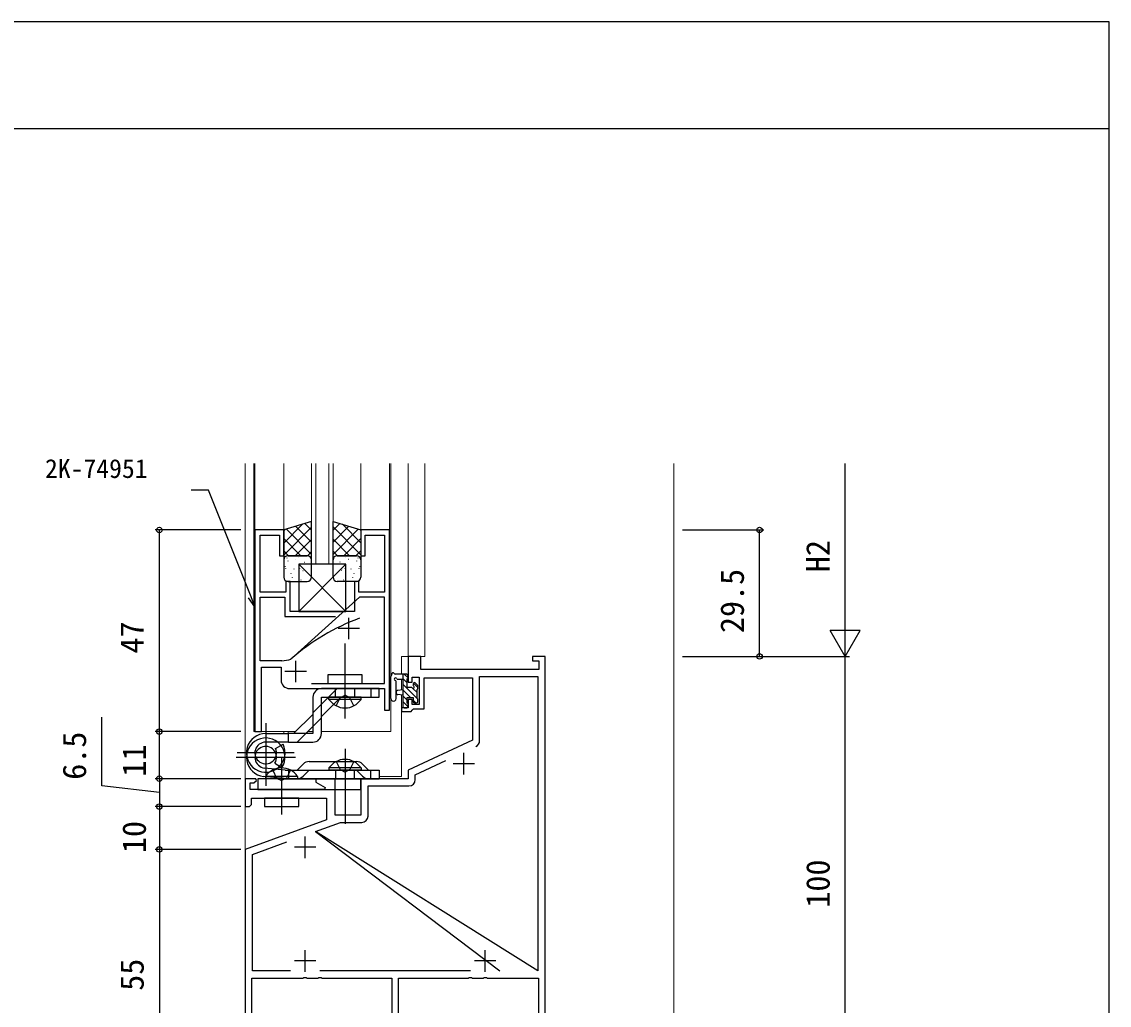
# Model space of a CAD drawing. Units: millimetres, scale not verified. Extents: x -437 to 438, y -681 to 679.
# Drawn here: x 184.6 to 438.3, y 414.4 to 643.7 of the extents above; entities that cross this region are included whole.
import ezdxf
from ezdxf.enums import TextEntityAlignment as Align

# ---------------------------------------------------------------- set-up
doc = ezdxf.new("R2010")
doc.units = ezdxf.units.MM
doc.header["$LTSCALE"] = 4
for name, color, linetype in [('0-2_YKK_11', 7, 'Continuous'), ('0-4_YKK_13', 4, 'Continuous'), ('0-5_YKK_D', 6, 'Continuous'), ('0-6_YKK_ZWAK', 7, 'Continuous')]:
    doc.layers.add(name, color=color, linetype=linetype)
doc.layers.add('0-3_YKK_12', color=2, linetype='Continuous', lineweight=18)
doc.styles.add('ＭＳ ゴシック', font='')
doc.styles.get('ＭＳ ゴシック').set_extended_font_data('MS Gothic')

msp = doc.modelspace()

# ---------------------------------------------------------------- linework, layer by layer
at = {"layer": '0-2_YKK_11'}
for p, q in [((260.933, 499.701), (260.933, 504.701)), ((263.433, 502.201), (258.433, 502.201)), ((248.533, 489.701), (248.533, 494.701)), ((251.033, 492.201), (246.033, 492.201)), ((287.733, 468.196), (287.733, 473.196)), ((290.233, 470.696), (285.233, 470.696)), ((250.733, 448.696), (250.733, 453.696)), ((253.233, 451.196), (248.233, 451.196)), ((250.733, 422.196), (250.733, 427.196)), ((292.733, 422.196), (292.733, 427.196)), ((253.233, 424.696), (248.233, 424.696)), ((295.233, 424.696), (290.233, 424.696)), ((289.334, 422.396), (254.131, 422.396))]:
    msp.add_line(p, q, dxfattribs=at)
for points in [[(239.033, 525.201), (239.033, 478.201), (240.533, 478.201), (240.533, 493.201), (245.133, 493.201), (245.133, 490.201)], [(247.133, 488.201), (269.233, 488.201), (269.233, 483.201), (270.433, 483.201), (270.433, 525.201), (263.733, 525.201), (263.733, 519.201), (264.733, 519.201), (264.733, 524.001), (269.233, 524.001), (269.233, 510.701), (263.233, 510.701), (263.233, 513.201), (262.233, 513.201), (262.233, 506.201), (247.233, 506.201), (247.233, 513.201), (246.233, 513.201), (246.233, 510.701), (240.233, 510.701), (240.233, 524.001), (244.733, 524.001), (244.733, 519.201), (245.733, 519.201), (245.733, 525.201), (239.033, 525.201)], [(245.283, 494.701), (240.233, 494.701), (240.233, 509.501), (246.033, 509.501), (246.033, 505.001), (257.822, 505.001)], [(252.216, 489.401), (269.233, 489.401), (269.233, 509.501), (263.433, 509.501), (247.426, 495.097)], [(306.733, 395.696), (306.733, 495.696), (303.733, 495.696), (303.733, 494.696), (305.233, 494.696), (305.233, 492.696), (277.733, 492.696), (277.733, 495.696), (274.733, 495.696), (274.733, 489.696), (275.733, 489.696), (275.733, 490.896), (277.333, 490.896), (277.333, 484.496), (275.733, 484.496), (275.733, 485.696), (274.733, 485.696), (274.733, 483.696), (273.233, 483.696), (273.233, 482.896), (275.433, 482.896), (275.733, 483.196), (276.033, 483.496), (278.533, 483.496), (278.533, 490.696), (289.733, 490.696), (289.733, 476.191), (274.733, 469.196), (274.733, 467.196), (263.733, 467.196), (263.733, 458.696), (257.733, 458.696), (257.733, 467.196), (253.233, 467.196), (253.233, 466.396), (255.398, 465.146), (255.277, 464.696), (237.933, 464.696), (237.933, 466.196), (238.757, 466.196)], [(291.433, 476.064), (291.433, 490.996), (305.033, 490.996), (305.033, 422.396), (253.185, 454.876), (296.131, 422.396)], [(276.433, 466.996), (276.433, 468.113), (283.538, 471.427)], [(238.757, 466.196), (239.369, 466.809), (239.208, 467.196), (236.733, 467.196), (236.733, 460.696), (237.733, 460.696), (238.233, 461.196), (238.233, 462.696), (255.733, 462.696), (255.733, 457.612), (236.733, 450.696), (236.733, 395.696)], [(265.433, 458.496), (265.433, 465.496), (274.933, 465.496)], [(253.185, 454.876), (259.012, 456.996), (263.933, 456.996)], [(247.334, 422.396), (238.433, 422.396), (238.433, 449.506), (246.489, 452.438)], [(238.333, 395.696), (238.333, 420.696), (250.274, 420.696), (250.458, 420.816), (251.007, 420.816), (251.191, 420.696), (253.774, 420.696), (253.958, 420.816), (254.507, 420.816), (254.691, 420.696), (270.933, 420.696), (270.933, 395.696)], [(272.533, 395.696), (272.533, 420.696), (288.774, 420.696), (288.958, 420.816), (289.507, 420.816), (289.691, 420.696), (292.274, 420.696), (292.458, 420.816), (293.007, 420.816), (293.191, 420.696), (305.133, 420.696), (305.133, 395.696)]]:
    msp.add_lwpolyline(points, dxfattribs=at)
for centre, radius, start, end in [((281.188, 456.506), 51.276, 110.25966, 131.1819), ((245.283, 500.701), 6, 269.99999, 290.92223), ((247.133, 490.201), 2, 180.00001, 269.99999), ((289.933, 476.064), 1.5, 294.99999, 359.99999), ((274.933, 466.996), 1.5, 270.00001, 359.99999), ((263.933, 458.496), 1.5, 270.00001, 359.99999)]:
    msp.add_arc(centre, radius, start, end, dxfattribs=at)
at = {"layer": '0-3_YKK_12'}
for p, q in [((236.733, 288.693), (236.733, 540.696)), ((238.733, 478.201), (238.733, 540.696)), ((239.033, 525.201), (239.033, 540.696)), ((245.733, 540.696), (245.733, 525.001)), ((253.233, 517.201), (253.233, 540.696)), ((256.233, 540.696), (256.233, 517.201)), ((263.733, 540.696), (263.733, 525.001)), ((270.432, 512.901), (270.432, 540.696)), ((270.733, 478.201), (270.733, 540.696)), ((274.733, 540.696), (274.733, 495.696)), ((278.633, 540.696), (278.633, 495.696)), ((336.733, 288.693), (336.733, 540.696)), ((273.233, 495.696), (273.233, 491.596)), ((273.233, 495.696), (278.633, 495.696)), ((273.233, 490.396), (273.233, 487.87)), ((273.233, 486.723), (273.233, 467.696)), ((238.733, 478.201), (248.533, 478.201)), ((245.733, 478.201), (245.733, 477.72)), ((245.733, 478.201), (245.733, 477.72)), ((246.733, 478.201), (246.733, 477.72)), ((251.36, 478.201), (252.536, 478.201)), ((254.536, 478.201), (270.733, 478.201)), ((268.033, 467.696), (273.233, 467.696))]:
    msp.add_line(p, q, dxfattribs=at)
msp.add_lwpolyline([(252.233, 540.696), (252.233, 517.201), (257.233, 517.201), (257.233, 540.696)], dxfattribs=at)
at = {"layer": '0-4_YKK_13'}
for p, q in [((245.733, 522.156), (250.132, 526.555)), ((245.733, 519.328), (252.233, 525.828)), ((245.733, 524.984), (246.046, 525.298)), ((252.233, 519.51), (246.351, 525.392)), ((252.233, 522.338), (248.514, 526.057)), ((252.233, 525.167), (250.677, 526.723)), ((257.233, 525.164), (258.79, 526.722)), ((257.233, 522.336), (260.953, 526.057)), ((263.733, 519.394), (257.233, 525.894)), ((257.233, 519.508), (263.116, 525.391)), ((263.733, 522.223), (259.43, 526.525)), ((263.733, 525.051), (263.516, 525.268)), ((249.713, 519.201), (245.733, 523.182)), ((248.435, 519.201), (252.233, 522.999)), ((261.097, 519.201), (257.233, 523.066)), ((259.755, 519.201), (263.733, 523.179)), ((246.884, 519.201), (245.733, 520.353)), ((251.263, 519.201), (252.233, 520.171)), ((258.269, 519.201), (257.233, 520.238)), ((262.583, 519.201), (263.733, 520.351)), ((245.733, 518.201), (245.733, 514.201)), ((246.441, 518.662), (246.468, 518.62)), ((246.716, 517.969), (246.718, 517.959)), ((246.733, 519.201), (251.233, 519.201)), ((251.233, 519.201), (246.733, 519.201)), ((248.57, 518.335), (248.597, 518.293)), ((249.263, 518.836), (249.266, 518.827)), ((250.599, 517.719), (250.626, 517.677)), ((252.233, 514.201), (252.233, 518.201)), ((257.233, 514.201), (257.233, 518.201)), ((262.733, 519.201), (258.233, 519.201)), ((258.233, 519.201), (262.733, 519.201)), ((258.866, 517.719), (258.839, 517.677)), ((260.202, 518.836), (260.199, 518.827)), ((260.895, 518.335), (260.868, 518.293)), ((262.749, 517.969), (262.747, 517.959)), ((263.024, 518.662), (262.997, 518.62)), ((263.733, 518.201), (263.733, 514.201)), ((246.054, 516.72), (246.081, 516.678)), ((246.178, 516.287), (246.177, 516.187)), ((247.392, 515.087), (247.395, 515.077)), ((248.083, 516.104), (248.11, 516.062)), ((260.234, 506.201), (249.234, 517.2)), ((260.234, 517.2), (249.234, 506.201)), ((249.445, 516.24), (249.444, 516.14)), ((249.928, 516.003), (249.93, 515.994)), ((250.212, 515.777), (250.239, 515.735)), ((259.253, 515.777), (259.226, 515.735)), ((259.537, 516.003), (259.535, 515.994)), ((260.02, 516.24), (260.021, 516.14)), ((261.382, 516.104), (261.355, 516.062)), ((262.073, 515.087), (262.07, 515.077)), ((263.287, 516.287), (263.288, 516.187)), ((263.411, 516.72), (263.384, 516.678)), ((246.733, 513.201), (251.233, 513.201)), ((247.696, 514.162), (247.723, 514.12)), ((249.726, 513.546), (249.753, 513.504)), ((262.733, 513.201), (258.233, 513.201)), ((259.739, 513.546), (259.712, 513.504)), ((261.769, 514.162), (261.742, 514.12)), ((260.037, 481.201), (260.037, 498.701)), ((260.037, 483.7), (260.037, 490.7)), ((270.733, 485.869), (270.733, 491.031)), ((274.433, 491.596), (271.752, 491.596)), ((271.933, 485.869), (271.935, 489.83)), ((272.352, 490.396), (273.533, 490.396)), ((273.533, 491.596), (273.533, 483.996)), ((274.533, 489.58), (273.533, 490.58)), ((274.733, 490.727), (273.863, 491.596)), ((274.733, 490.696), (274.733, 491.296)), ((252.537, 482.544), (258.194, 488.202)), ((268.037, 488.2), (254.537, 488.202)), ((257.787, 486.202), (257.787, 488.202)), ((262.287, 486.202), (262.287, 488.202)), ((266.037, 488.201), (266.037, 486.202)), ((268.037, 486.202), (268.037, 488.2)), ((273.533, 487.896), (272.388, 487.795)), ((276.833, 485.933), (273.533, 489.233)), ((275.322, 486.096), (273.533, 487.886)), ((276.833, 487.28), (275.853, 488.259)), ((275.933, 489.296), (275.933, 488.957)), ((277.033, 488.427), (275.989, 489.471)), ((276.945, 489.009), (276.445, 489.509)), ((276.833, 485.896), (276.833, 487.996)), ((277.033, 488.196), (277.033, 488.796)), ((252.537, 486.202), (252.537, 477.72)), ((254.537, 477.72), (254.537, 486.202)), ((254.537, 486.202), (268.037, 486.202)), ((254.537, 481.718), (259.021, 486.202)), ((263.787, 486.201), (256.287, 486.201)), ((263.787, 485.692), (263.787, 486.201)), ((273.533, 486.696), (272.388, 486.798)), ((274.533, 485.539), (273.533, 486.539)), ((274.733, 483.992), (273.533, 485.192)), ((274.733, 483.996), (274.733, 484.596)), ((276.522, 484.896), (275.933, 485.486)), ((276.233, 484.896), (276.733, 484.896)), ((277.028, 485.737), (276.873, 485.892)), ((277.033, 485.196), (277.033, 485.696)), ((252.537, 482.204), (248.053, 477.72)), ((273.833, 483.696), (274.433, 483.696)), ((241.537, 480.125), (241.537, 466.266)), ((248.88, 475.72), (254.537, 481.377)), ((241.537, 478.845), (241.537, 465.548)), ((241.537, 477.72), (246.837, 477.72)), ((252.537, 477.72), (246.837, 477.72)), ((246.837, 475.72), (246.837, 477.72)), ((246.837, 475.72), (241.537, 475.72)), ((243.843, 474.224), (245.568, 475.22)), ((246.837, 475.72), (252.537, 475.72)), ((234.607, 472.196), (248.466, 472.196)), ((248.185, 473.195), (234.888, 473.195)), ((245.233, 472.196), (245.233, 458.872)), ((260.033, 474.196), (260.033, 456.696)), ((246.037, 469.196), (241.279, 469.685)), ((243.664, 470.836), (245.328, 469.772)), ((250.247, 470.611), (248.833, 469.196)), ((251.661, 471.196), (262.704, 471.196)), ((260.033, 471.696), (260.033, 464.696)), ((263.783, 469.705), (263.783, 469.196)), ((265.533, 469.196), (264.118, 470.611)), ((245.822, 467.208), (241.054, 467.722)), ((245.822, 467.208), (241.054, 467.722)), ((248.983, 467.196), (241.483, 467.196)), ((246.037, 469.196), (268.033, 469.196)), ((246.037, 467.196), (268.033, 467.196)), ((246.837, 469.196), (246.837, 467.196)), ((248.983, 467.705), (248.983, 467.196)), ((251.661, 469.196), (250.247, 467.782)), ((263.783, 469.196), (256.283, 469.196)), ((257.783, 469.196), (257.783, 467.196)), ((262.283, 467.196), (262.283, 469.196)), ((264.118, 467.782), (262.704, 469.196)), ((266.033, 467.196), (266.033, 469.196)), ((268.033, 469.196), (268.033, 467.196))]:
    msp.add_line(p, q, dxfattribs=at)
for points in [[(252.233, 518.201), (252.233, 527.201), (245.733, 525.201), (245.733, 518.201)], [(257.233, 518.201), (257.233, 527.201), (263.733, 525.201), (263.733, 518.201)], [(275.472, 488.496), (274.533, 488.496), (274.533, 490.496)], [(263.787, 485.692), (256.287, 485.692), (256.287, 486.201)], [(257.987, 484.192), (258.892, 486.047), (260.037, 486.656)], [(262.087, 484.192), (261.182, 486.047), (260.037, 486.656)], [(274.533, 484.796), (274.533, 486.096), (275.933, 486.096), (275.933, 485.196)], [(263.783, 469.705), (256.283, 469.705), (256.283, 469.196)], [(257.983, 471.206), (258.888, 469.35), (260.033, 468.741)], [(262.083, 471.206), (261.178, 469.35), (260.033, 468.741)], [(248.983, 467.705), (241.483, 467.705), (241.483, 467.196)], [(243.183, 469.206), (244.088, 467.35), (245.233, 466.741)], [(247.283, 469.206), (246.378, 467.35), (245.233, 466.741)]]:
    msp.add_lwpolyline(points, dxfattribs=at)
for points in [[(260.234, 506.201), (260.234, 517.201), (249.234, 517.201), (249.234, 506.201)], [(256.037, 491.401), (256.037, 489.401), (264.037, 489.401), (264.037, 491.401)], [(239.733, 464.696), (263.733, 464.696), (263.733, 467.196), (239.733, 467.196)], [(241.233, 460.696), (249.233, 460.696), (249.233, 462.696), (241.233, 462.696)]]:
    msp.add_lwpolyline(points, close=True, dxfattribs=at)
for centre, radius, start, end in [((246.733, 518.201), 1, 89.9999, 179.9999), ((246.733, 518.201), 1, 90, 180), ((251.233, 518.201), 1, 359.99998, 90.00004), ((251.233, 518.201), 1, 0, 90), ((258.233, 518.201), 1, 89.99996, 180.00002), ((258.233, 518.201), 1, 90, 180), ((262.733, 518.201), 1, 0.0001, 90.0001), ((262.733, 518.201), 1, 0, 90), ((246.733, 514.201), 1, 180, 270), ((251.233, 514.201), 1, 270, 0), ((258.233, 514.201), 1, 180, 270), ((262.733, 514.201), 1, 270, 0), ((271.033, 491.031), 0.3, 130.52878, 180), ((270.643, 491.487), 0.3, 310.52878, 10.52878), ((271.233, 491.596), 0.3, 30, 190.52878), ((271.752, 491.896), 0.3, 210, 270), ((271.833, 490.396), 0.3, 30, 250.81024), ((271.635, 489.83), 0.3, 359.95977, 70.81024), ((272.352, 490.696), 0.3, 210, 270), ((274.433, 491.296), 0.3, 0, 90), ((274.533, 490.696), 0.2, 270, 0), ((276.233, 489.296), 0.3, 45, 180), ((254.537, 486.202), 2, 90, 180), ((272.433, 487.296), 0.5, 95.09207, 264.90793), ((275.472, 488.196), 0.3, 33.05573, 90), ((275.933, 488.496), 0.25, 213.05573, 56.94427), ((276.233, 488.957), 0.3, 180, 236.94427), ((276.833, 488.196), 0.2, 270, 0), ((276.733, 488.796), 0.3, 0, 45), ((260.037, 488.228), 4.527, 214.06671, 325.93329), ((271.333, 485.869), 0.6, 179.95977, 359.95977), ((274.533, 484.596), 0.2, 0, 90), ((276.233, 485.196), 0.3, 180, 270), ((276.733, 485.196), 0.3, 270, 0), ((276.833, 485.696), 0.2, 0, 90), ((273.833, 483.996), 0.3, 180, 270), ((274.433, 483.996), 0.3, 270, 0), ((241.537, 473.22), 4.5, 90, 26.3878), ((252.537, 477.72), 2, 270, 0), ((241.537, 472.196), 4.5, 327.39768, 263.84229), ((241.537, 473.195), 2.525, 90, 24.04725), ((241.537, 472.196), 2.525, 327.39768, 264.14137), ((245.233, 465.17), 4.527, 34.06671, 145.93329), ((251.661, 469.196), 2, 90, 135), ((260.033, 467.17), 4.527, 34.06671, 145.93329), ((262.704, 469.196), 2, 45, 90), ((246.037, 469.196), 2, 263.84229, 269.99997), ((248.833, 469.196), 2, 270, 315), ((265.533, 469.196), 2, 225, 270)]:
    msp.add_arc(centre, radius, start, end, dxfattribs=at)
at = {"layer": '0-5_YKK_D'}
for p, q in [((376.733, 502.696), (376.733, 540.696)), ((235.733, 525.196), (215.733, 525.196)), ((216.733, 478.196), (216.733, 525.196)), ((338.733, 525.196), (357.733, 525.196)), ((356.733, 495.696), (356.733, 525.196)), ((376.733, 495.696), (376.733, 507.821)), ((376.733, 495.696), (373.233, 501.759)), ((380.233, 501.759), (373.233, 501.759)), ((376.733, 495.696), (380.233, 501.759)), ((338.733, 495.696), (377.733, 495.696)), ((338.733, 495.696), (377.733, 495.696)), ((338.733, 495.696), (357.733, 495.696)), ((376.733, 395.696), (376.733, 495.696)), ((235.733, 478.196), (215.733, 478.196)), ((235.733, 478.196), (215.733, 478.196)), ((216.733, 467.196), (216.733, 478.196)), ((235.733, 467.196), (215.733, 467.196)), ((235.733, 467.196), (215.733, 467.196)), ((216.733, 467.196), (216.733, 460.696)), ((235.733, 460.696), (215.733, 460.696)), ((235.733, 460.696), (215.733, 460.696)), ((216.733, 460.696), (216.733, 450.696)), ((235.733, 450.696), (215.733, 450.696)), ((235.733, 450.696), (215.733, 450.696)), ((216.733, 450.696), (216.733, 395.696))]:
    msp.add_line(p, q, dxfattribs=at)
for points in [[(239.034, 507.272), (238.107, 509.594), (228.168, 534.501), (224.168, 534.501)], [(238.729, 509.843), (239.034, 507.272), (237.485, 509.346)], [(216.733, 463.946), (203.292, 465.546), (203.292, 481.521)]]:
    msp.add_lwpolyline(points, dxfattribs=at)
for centre in [(216.733, 525.196), (356.733, 525.196), (356.733, 495.696), (216.733, 478.196), (216.733, 478.196), (216.733, 467.196), (216.733, 467.196), (216.733, 460.696), (216.733, 460.696), (216.733, 450.696), (216.733, 450.696)]:
    msp.add_circle(centre, 0.637, dxfattribs=at)
at = {"layer": '0-6_YKK_ZWAK'}
for p, q in [((438.3, 643.7), (-436.7, 643.7)), ((438.3, 618.7), (-436.7, 618.7))]:
    msp.add_line(p, q, dxfattribs=at)
msp.add_lwpolyline([(-436.7, -681.3), (438.3, -681.3), (438.3, 643.7)], dxfattribs=at)

# ---------------------------------------------------------------- texts
at = {"layer": '0-5_YKK_D', "style": 'ＭＳ ゴシック'}
msp.add_text('2K-74951', height=4.399, dxfattribs=at).set_placement((190.043, 536.001), align=Align.BOTTOM_LEFT)
for s, p in [('H2', (374.733, 515.368)), ('29.5', (354.733, 501.156)), ('47', (214.733, 496.391)), ('6.5', (201.292, 466.95)), ('11', (215.233, 467.689)), ('10', (215.233, 449.858)), ('100', (374.733, 437.131)), ('55', (214.733, 417.742))]:
    msp.add_text(s, height=5.499, rotation=90, dxfattribs=at).set_placement(p, align=Align.BOTTOM_LEFT)

doc.saveas('drawing.dxf')
